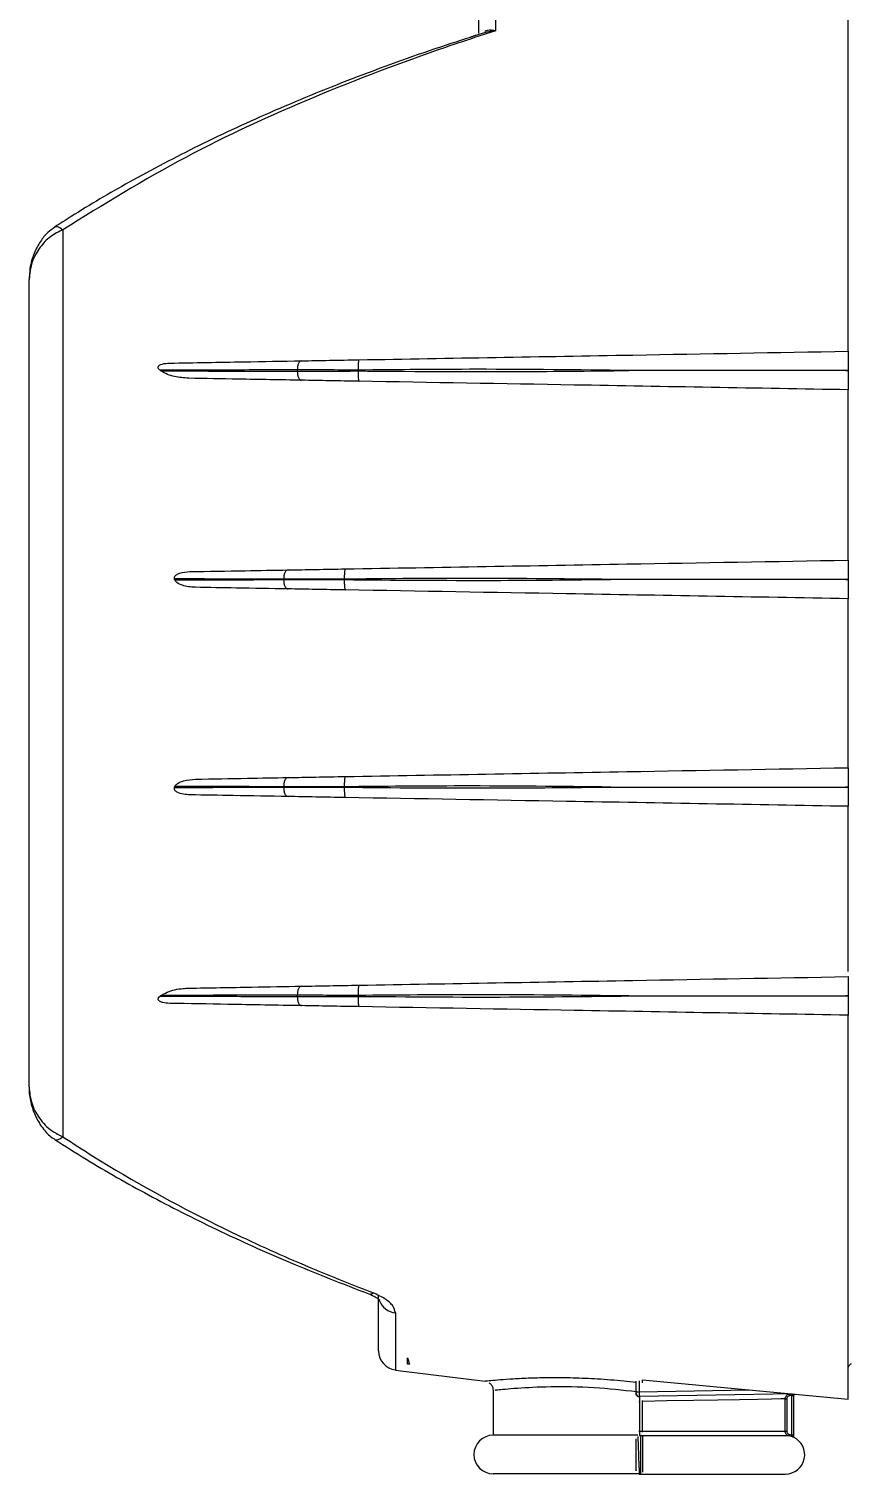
# Model space of a CAD drawing. Extents: x 7 to 135, y 1 to 99.
# Drawn here: x 6.546 to 9.097, y 42.863 to 47.36 of the extents above; entities that cross this region are included whole.
import ezdxf

# ---------------------------------------------------------------- set-up
doc = ezdxf.new("R2010")
doc.units = 0
doc.header["$MEASUREMENT"] = 0
doc.layers.add('OBJECT', color=7, linetype='CONTINUOUS')

msp = doc.modelspace()

# ---------------------------------------------------------------- linework, layer by layer
at = {"layer": 'OBJECT'}
for p, q in [((9.0968, 46.3572), (9.0968, 47.6342)), ((7.9995, 47.4994), (7.9995, 47.3541)), ((7.9468, 47.3468), (7.9468, 47.4399)), ((6.6521, 46.7354), (6.6521, 43.913)), ((6.5468, 44.0681), (6.5468, 46.5802)), ((7.3819, 46.2995), (7.3819, 46.2949)), ((7.571, 46.2986), (7.571, 46.2958)), ((9.0968, 46.2973), (9.0968, 46.2971)), ((9.0968, 45.7072), (9.0968, 46.2372)), ((7.3392, 45.6478), (7.3392, 45.6466)), ((7.5283, 45.6479), (7.5283, 45.6465)), ((9.0968, 45.6473), (9.0968, 45.6471)), ((9.0968, 45.0612), (9.0968, 45.5872)), ((9.0972, 45.5697), (9.0968, 45.5697)), ((9.0968, 45.0903), (9.0972, 45.0902)), ((7.3392, 45.0006), (7.3392, 45.0018)), ((7.5283, 45.0005), (7.5283, 45.0019)), ((9.0968, 45.0011), (9.0968, 45.0013)), ((9.0968, 44.4272), (9.0968, 44.9412)), ((7.3819, 44.3489), (7.3819, 44.3535)), ((7.571, 44.3498), (7.571, 44.3526)), ((9.0968, 44.3511), (9.0968, 44.3513)), ((9.0968, 43.0961), (9.0968, 44.2912)), ((9.0972, 43.4925), (9.0968, 43.4926)), ((9.0972, 43.4859), (9.0968, 43.486)), ((7.6348, 43.2468), (7.6348, 43.4195)), ((9.0968, 43.4209), (9.0972, 43.4209)), ((9.0972, 43.4015), (9.0968, 43.4016)), ((7.6875, 43.3649), (7.6875, 43.1872)), ((9.0968, 43.3), (9.0972, 43.3)), ((9.0972, 43.2859), (9.0968, 43.286)), ((7.7248, 43.2255), (7.7317, 43.2058)), ((7.7248, 43.2058), (7.7248, 43.2255)), ((7.6875, 43.1872), (7.967, 43.1529)), ((7.7317, 43.2058), (7.7248, 43.2058)), ((9.0972, 43.2042), (9.0968, 43.2042)), ((8.4368, 43.1193), (8.4368, 43.1522)), ((8.4461, 43.1533), (8.4461, 43.1193)), ((8.4461, 43.1193), (8.789, 43.1253)), ((8.4568, 43.1569), (9.0968, 43.0961)), ((8.4568, 43.1469), (8.4568, 43.1569)), ((9.0968, 43.1359), (9.0972, 43.1359)), ((7.9918, 43.1239), (7.9918, 42.9842)), ((8.4368, 43.1193), (8.4461, 43.1193)), ((8.4368, 43.1143), (8.4368, 43.1193)), ((8.4449, 43.0893), (8.447, 43.0893)), ((8.9226, 43.1126), (8.4469, 43.1043)), ((8.447, 43.0893), (8.447, 42.9968)), ((8.4568, 42.9938), (8.4568, 43.0925)), ((8.9008, 42.9968), (8.9008, 43.0975)), ((8.9008, 43.0975), (8.9057, 43.0975)), ((8.9057, 43.0975), (8.9057, 42.9968)), ((8.9219, 43.1076), (8.9156, 43.1075)), ((8.9219, 43.1077), (8.9284, 43.1124)), ((8.9219, 43.1076), (8.9219, 43.1077)), ((8.9219, 42.9848), (8.9219, 43.1076)), ((8.9268, 43.1076), (8.9219, 43.1076)), ((8.9317, 43.1128), (8.9268, 43.1078)), ((8.9268, 43.1078), (8.9268, 43.1076)), ((8.9268, 43.1076), (8.9268, 42.9848)), ((8.4449, 42.9968), (8.447, 42.9968)), ((8.447, 42.9968), (8.9008, 42.9968)), ((8.9008, 42.9968), (8.9057, 42.9968)), ((8.4424, 42.9842), (7.9918, 42.9842)), ((8.9129, 42.9821), (8.4468, 42.9821)), ((8.4518, 42.9827), (8.4518, 42.9842)), ((8.4532, 42.9831), (8.4518, 42.9831)), ((8.9237, 42.9788), (8.9129, 42.9821)), ((8.9138, 42.987), (8.9219, 42.9848)), ((8.9268, 42.9848), (8.9219, 42.9848)), ((8.4518, 42.8642), (7.9918, 42.8642)), ((8.4467, 42.8633), (8.9018, 42.8633)), ((8.4518, 42.8642), (8.4518, 42.8656))]:
    msp.add_line(p, q, dxfattribs=at)
at = {"layer": 'OBJECT', "flags": 128}
for points in [[(6.6268, 46.7439), (6.6275, 46.7443), (6.634, 46.7452), (6.6424, 46.7421), (6.6521, 46.7354)], [(6.6269, 43.9044), (6.6275, 43.904), (6.634, 43.9032), (6.6424, 43.9063), (6.6521, 43.913)], [(8.9008, 43.0975), (8.8874, 43.0973), (8.8585, 43.0967), (8.8151, 43.0959), (8.7587, 43.0949), (8.6913, 43.0937), (8.615, 43.0923), (8.5327, 43.0909), (8.4568, 43.0895)]]:
    msp.add_lwpolyline(points, dxfattribs=at)
at = {"layer": 'OBJECT'}
for centre, radius, start, end in [((9.0983, 45.0448), 0.00197, 100.9371, 142.475), ((7.6086, 43.4377), 0.0142, 253.0878, 312.3769), ((7.6928, 43.4236), 0.0589, 198.9204, 264.8317), ((7.6948, 43.2468), 0.06, 180, 263), ((8.4468, 43.1143), 0.01, 180, 271), ((8.9872, 43.11), 0.0716, 177.9997, 182.0003), ((8.9231, 43.179), 0.0713, 269.0274, 272.9743), ((7.9918, 42.9242), 0.06, 90, 270), ((8.9018, 42.9233), 0.06, 270, 65.4051), ((8.9869, 42.9709), 0.0749, 167.5609, 171.3734)]:
    msp.add_arc(centre, radius, start, end, dxfattribs=at)
for centre, major_axis, ratio, start_param, end_param in [((4.4782, 45.3242), (3.0188, 0), 0.564143, 0.607532, 0.60866), ((4.1149, 45.3242), (2.9415, 0), 0.564143, 0.194908, 0.196859), ((4.1149, 45.3242), (2.9415, 0), 0.564143, 6.086326, 6.088277), ((4.4782, 45.3242), (3.0188, 0), 0.564143, 5.674525, 5.675653), ((8.4468, 43.1193), (-0.0002, 0.015), 0.044174, 1.569897, 3.14185)]:
    msp.add_ellipse(centre, major_axis=major_axis, ratio=ratio, start_param=start_param, end_param=end_param, dxfattribs=at)
for points, knots in [([(7.9995, 47.3541), (7.9819, 47.3485), (7.9297, 47.3318), (7.7395, 47.2684), (7.4321, 47.1517), (7.0309, 46.969), (6.7784, 46.8132), (6.6521, 46.7354)], [0, 0, 0, 0, 0.0375041, 0.1114605, 0.4074162, 0.7038077, 1, 1, 1, 1]), ([(7.9995, 47.3541), (7.9993, 47.3541), (7.9876, 47.3537), (7.9763, 47.3507), (7.9652, 47.3478)], [0, 0, 0, 0, 0.0125186, 1, 1, 1, 1]), ([(7.9659, 47.3526), (7.9687, 47.3541), (7.9782, 47.3593), (7.9907, 47.3568), (7.9994, 47.3541), (7.9995, 47.3541)], [0, 0, 0, 0, 0.289325, 0.992095, 1, 1, 1, 1]), ([(7.9652, 47.3481), (7.9251, 47.3354), (7.7919, 47.2931), (7.5732, 47.2146), (7.3161, 47.1103), (7.0792, 47.001), (6.868, 46.8905), (6.7199, 46.8035), (6.6439, 46.7548), (6.6268, 46.7439)], [0, 0, 0, 0, 0.086263, 0.286958, 0.475955, 0.653016, 0.818159, 0.959269, 1, 1, 1, 1]), ([(7.9376, 47.3408), (7.9376, 47.3408), (7.9333, 47.3385), (7.926, 47.3361), (7.9188, 47.3338)], [0, 0, 0, 0, 0.01583, 1, 1, 1, 1]), ([(6.6521, 46.7354), (6.6388, 46.7288), (6.6117, 46.7156), (6.5787, 46.68), (6.5527, 46.6341), (6.5488, 46.5988), (6.5468, 46.5802)], [0, 0, 0, 0, 0.223098, 0.450963, 0.711814, 1, 1, 1, 1]), ([(6.6271, 46.7435), (6.6197, 46.7382), (6.6024, 46.7261), (6.5804, 46.6981), (6.5609, 46.6606), (6.5485, 46.6199), (6.5479, 46.5919), (6.5476, 46.5802)], [0, 0, 0, 0, 0.145355, 0.33772, 0.561668, 0.816209, 1, 1, 1, 1]), ([(6.9548, 46.2979), (6.9534, 46.2992), (6.9511, 46.3012), (6.9491, 46.3046), (6.9486, 46.3075), (6.9493, 46.31), (6.9511, 46.3124), (6.9549, 46.3153), (6.9662, 46.3194), (6.9768, 46.3199), (6.9848, 46.3203)], [0, 0, 0, 0, 0.1133604, 0.1887155, 0.2419934, 0.2956601, 0.3424876, 0.4179572, 0.5604366, 1, 1, 1, 1]), ([(6.9848, 46.3203), (7.0616, 46.3217), (7.1987, 46.324), (7.3353, 46.3264), (7.3954, 46.3275)], [0, 0, 0, 0, 0.5600125, 1, 1, 1, 1]), ([(7.3954, 46.3275), (7.3937, 46.3271), (7.391, 46.3265), (7.3878, 46.323), (7.3856, 46.3193), (7.3839, 46.3149), (7.3823, 46.3084), (7.3821, 46.303), (7.3819, 46.2995)], [0, 0, 0, 0, 0.239577, 0.368437, 0.500001, 0.631562, 0.760422, 1, 1, 1, 1]), ([(7.3954, 46.3275), (7.4239, 46.328), (7.4807, 46.329), (7.5432, 46.3301), (7.5743, 46.3306)], [0, 0, 0, 0, 0.501102, 1, 1, 1, 1]), ([(7.5743, 46.3306), (7.5738, 46.3302), (7.5731, 46.3295), (7.5723, 46.3255), (7.5717, 46.3214), (7.5713, 46.3163), (7.5709, 46.3088), (7.571, 46.3026), (7.571, 46.2986)], [0, 0, 0, 0, 0.239486, 0.36838, 0.499999, 0.63162, 0.760514, 1, 1, 1, 1]), ([(7.5743, 46.3306), (7.8586, 46.3356), (8.3661, 46.3444), (8.8735, 46.3533), (9.0968, 46.3572)], [0, 0, 0, 0, 0.560008, 1, 1, 1, 1]), ([(9.0968, 46.3572), (9.0968, 46.3565), (9.0968, 46.3552), (9.0968, 46.3447), (9.0968, 46.3293), (9.0968, 46.3125), (9.0968, 46.3016), (9.0968, 46.2973)], [0, 0, 0, 0, 0.2172028, 0.4343325, 0.6501658, 0.8643909, 1, 1, 1, 1]), ([(7.3819, 46.2995), (7.3022, 46.2992), (7.1598, 46.2985), (7.0175, 46.2981), (6.9548, 46.2979)], [0, 0, 0, 0, 0.559998, 1, 1, 1, 1]), ([(7.043, 46.273), (7.0285, 46.2743), (7.0061, 46.2763), (6.9768, 46.2845), (6.9635, 46.2924), (6.9568, 46.2963)], [0, 0, 0, 0, 0.472796, 0.731901, 1, 1, 1, 1]), ([(6.9568, 46.2963), (7.0361, 46.296), (7.1778, 46.2954), (7.3196, 46.295), (7.3819, 46.2949)], [0, 0, 0, 0, 0.559998, 1, 1, 1, 1]), ([(7.571, 46.2986), (7.5379, 46.2987), (7.4717, 46.299), (7.4118, 46.2993), (7.3819, 46.2995)], [0, 0, 0, 0, 0.499962, 1, 1, 1, 1]), ([(7.3819, 46.2949), (7.4118, 46.295), (7.4717, 46.2954), (7.5379, 46.2956), (7.571, 46.2958)], [0, 0, 0, 0, 0.5000384, 1, 1, 1, 1]), ([(7.3819, 46.2949), (7.3821, 46.2914), (7.3823, 46.286), (7.3839, 46.2795), (7.3856, 46.275), (7.3878, 46.2714), (7.391, 46.2679), (7.3937, 46.2673), (7.3954, 46.2669)], [0, 0, 0, 0, 0.239575, 0.368438, 0.5, 0.631561, 0.760423, 1, 1, 1, 1]), ([(8.4136, 46.2972), (8.2563, 46.2991), (7.9754, 46.3024), (7.6945, 46.2998), (7.571, 46.2986)], [0, 0, 0, 0, 0.560063, 1, 1, 1, 1]), ([(7.571, 46.2958), (7.7283, 46.2946), (8.0091, 46.2924), (8.29, 46.2957), (8.4136, 46.2972)], [0, 0, 0, 0, 0.559938, 1, 1, 1, 1]), ([(7.571, 46.2958), (7.571, 46.2917), (7.5709, 46.2855), (7.5713, 46.2781), (7.5717, 46.273), (7.5723, 46.2689), (7.5731, 46.2649), (7.5738, 46.2642), (7.5743, 46.2638)], [0, 0, 0, 0, 0.239487, 0.368378, 0.499999, 0.63162, 0.760513, 1, 1, 1, 1]), ([(9.0899, 46.2972), (9.0893, 46.2972), (8.9704, 46.2972), (8.7668, 46.2972), (8.5426, 46.2972), (8.4361, 46.2972), (8.4142, 46.2972), (8.4136, 46.2972)], [0, 0, 0, 0, 0.002464, 0.527441, 0.903159, 0.997088, 1, 1, 1, 1]), ([(9.0968, 46.2973), (9.0955, 46.2973), (9.0932, 46.2972), (9.0909, 46.2972), (9.0899, 46.2972)], [0, 0, 0, 0, 0.559999, 1, 1, 1, 1]), ([(9.0899, 46.2972), (9.0911, 46.2972), (9.0934, 46.2971), (9.0958, 46.2971), (9.0968, 46.2971)], [0, 0, 0, 0, 0.5600014, 1, 1, 1, 1]), ([(9.0968, 46.2971), (9.0968, 46.2912), (9.0968, 46.2786), (9.0968, 46.261), (9.0968, 46.2469), (9.0968, 46.2386), (9.0968, 46.2376), (9.0968, 46.2372)], [0, 0, 0, 0, 0.18768, 0.400356, 0.613501, 0.82795, 1, 1, 1, 1]), ([(7.3954, 46.2669), (7.3297, 46.268), (7.2124, 46.2701), (7.0948, 46.2721), (7.043, 46.273)], [0, 0, 0, 0, 0.55999, 1, 1, 1, 1]), ([(7.5743, 46.2638), (7.5432, 46.2643), (7.4807, 46.2654), (7.4239, 46.2664), (7.3954, 46.2669)], [0, 0, 0, 0, 0.498898, 1, 1, 1, 1]), ([(9.0968, 46.2372), (8.8125, 46.2421), (8.305, 46.251), (7.7976, 46.2599), (7.5743, 46.2638)], [0, 0, 0, 0, 0.560011, 1, 1, 1, 1]), ([(7.5316, 45.6799), (7.8238, 45.685), (8.3456, 45.6941), (8.8673, 45.7032), (9.0968, 45.7072)], [0, 0, 0, 0, 0.560008, 1, 1, 1, 1]), ([(9.0968, 45.7072), (9.0968, 45.7065), (9.0968, 45.7052), (9.0968, 45.6947), (9.0968, 45.6793), (9.0968, 45.6625), (9.0968, 45.6516), (9.0968, 45.6473)], [0, 0, 0, 0, 0.2172039, 0.434334, 0.6501679, 0.8643911, 1, 1, 1, 1]), ([(6.9996, 45.6488), (6.9994, 45.6497), (6.9989, 45.6517), (6.9995, 45.655), (7.0017, 45.6587), (7.0071, 45.6632), (7.0224, 45.6698), (7.037, 45.6707), (7.0478, 45.6714)], [0, 0, 0, 0, 0.052381, 0.104941, 0.166385, 0.263156, 0.457427, 1, 1, 1, 1]), ([(7.3392, 45.6478), (7.2758, 45.648), (7.1626, 45.6484), (7.0494, 45.6486), (6.9996, 45.6488)], [0, 0, 0, 0, 0.5600036, 1, 1, 1, 1]), ([(7.0008, 45.6456), (7.0639, 45.6458), (7.1768, 45.6463), (7.2896, 45.6465), (7.3392, 45.6466)], [0, 0, 0, 0, 0.560005, 1, 1, 1, 1]), ([(7.065, 45.6226), (7.0577, 45.6231), (7.044, 45.6238), (7.0244, 45.6285), (7.0106, 45.6345), (7.003, 45.6411), (7.0014, 45.6443), (7.0008, 45.6456)], [0, 0, 0, 0, 0.307716, 0.577846, 0.849686, 0.938705, 1, 1, 1, 1]), ([(7.0478, 45.6714), (7.105, 45.6724), (7.2071, 45.6742), (7.3086, 45.676), (7.3532, 45.6767)], [0, 0, 0, 0, 0.560034, 1, 1, 1, 1]), ([(7.3532, 45.6767), (7.3514, 45.6763), (7.3486, 45.6757), (7.3453, 45.6721), (7.3431, 45.6683), (7.3413, 45.6637), (7.3396, 45.657), (7.3394, 45.6514), (7.3392, 45.6478)], [0, 0, 0, 0, 0.239578, 0.368438, 0.5, 0.631563, 0.760422, 1, 1, 1, 1]), ([(7.5283, 45.6479), (7.4952, 45.6478), (7.429, 45.6477), (7.3691, 45.6477), (7.3392, 45.6478)], [0, 0, 0, 0, 0.499957, 1, 1, 1, 1]), ([(7.3392, 45.6466), (7.3691, 45.6466), (7.429, 45.6466), (7.4952, 45.6465), (7.5283, 45.6465)], [0, 0, 0, 0, 0.500043, 1, 1, 1, 1]), ([(7.3392, 45.6466), (7.3394, 45.643), (7.3396, 45.6374), (7.3413, 45.6307), (7.3431, 45.626), (7.3453, 45.6223), (7.3486, 45.6187), (7.3514, 45.618), (7.3532, 45.6176)], [0, 0, 0, 0, 0.239576, 0.368438, 0.5, 0.631562, 0.760422, 1, 1, 1, 1]), ([(7.3532, 45.6767), (7.3816, 45.6772), (7.4382, 45.6782), (7.5005, 45.6793), (7.5316, 45.6799)], [0, 0, 0, 0, 0.500727, 1, 1, 1, 1]), ([(7.5316, 45.6799), (7.5312, 45.6794), (7.5304, 45.6788), (7.5296, 45.6748), (7.529, 45.6706), (7.5286, 45.6655), (7.5282, 45.6581), (7.5283, 45.6519), (7.5283, 45.6479)], [0, 0, 0, 0, 0.239487, 0.36838, 0.500001, 0.631622, 0.760516, 1, 1, 1, 1]), ([(8.3576, 45.6472), (8.2028, 45.6489), (7.9263, 45.6519), (7.6499, 45.6491), (7.5283, 45.6479)], [0, 0, 0, 0, 0.560059, 1, 1, 1, 1]), ([(7.5283, 45.6465), (7.6831, 45.6452), (7.9595, 45.6429), (8.236, 45.6459), (8.3576, 45.6472)], [0, 0, 0, 0, 0.559941, 1, 1, 1, 1]), ([(7.5283, 45.6465), (7.5283, 45.6425), (7.5282, 45.6363), (7.5286, 45.6289), (7.529, 45.6237), (7.5296, 45.6196), (7.5304, 45.6156), (7.5312, 45.6149), (7.5316, 45.6145)], [0, 0, 0, 0, 0.239485, 0.368379, 0.5, 0.63162, 0.760514, 1, 1, 1, 1]), ([(9.0899, 45.6472), (9.0893, 45.6472), (8.9518, 45.6472), (8.7295, 45.6472), (8.4867, 45.6472), (8.3801, 45.6472), (8.3583, 45.6472), (8.3576, 45.6472)], [0, 0, 0, 0, 0.002274, 0.563506, 0.91051, 0.997261, 1, 1, 1, 1]), ([(9.0968, 45.6473), (9.0955, 45.6473), (9.0932, 45.6472), (9.0909, 45.6472), (9.0899, 45.6472)], [0, 0, 0, 0, 0.56, 1, 1, 1, 1]), ([(9.0899, 45.6472), (9.0911, 45.6472), (9.0935, 45.6471), (9.0958, 45.6471), (9.0968, 45.6471)], [0, 0, 0, 0, 0.560003, 1, 1, 1, 1]), ([(9.0968, 45.6471), (9.0968, 45.6412), (9.0968, 45.6286), (9.0968, 45.611), (9.0968, 45.5969), (9.0968, 45.5886), (9.0968, 45.5876), (9.0968, 45.5872)], [0, 0, 0, 0, 0.187683, 0.40036, 0.613504, 0.827952, 1, 1, 1, 1]), ([(7.3532, 45.6176), (7.2995, 45.6186), (7.2036, 45.6202), (7.1073, 45.6219), (7.065, 45.6226)], [0, 0, 0, 0, 0.559976, 1, 1, 1, 1]), ([(7.5316, 45.6145), (7.5005, 45.615), (7.4382, 45.6161), (7.3816, 45.6171), (7.3532, 45.6176)], [0, 0, 0, 0, 0.499273, 1, 1, 1, 1]), ([(9.0968, 45.5872), (8.8046, 45.5923), (8.2827, 45.6014), (7.7611, 45.6105), (7.5316, 45.6145)], [0, 0, 0, 0, 0.56001, 1, 1, 1, 1]), ([(7.5316, 45.0339), (7.8238, 45.039), (8.3456, 45.0481), (8.8673, 45.0572), (9.0968, 45.0612)], [0, 0, 0, 0, 0.5600081, 1, 1, 1, 1]), ([(9.0968, 45.0612), (9.0968, 45.0607), (9.0968, 45.0596), (9.0968, 45.0504), (9.0968, 45.0357), (9.0968, 45.0184), (9.0968, 45.0065), (9.0968, 45.0013)], [0, 0, 0, 0, 0.1876, 0.404762, 0.620774, 0.835176, 1, 1, 1, 1]), ([(7.0008, 45.0028), (7.0016, 45.0043), (7.0037, 45.0084), (7.0128, 45.015), (7.0332, 45.0233), (7.0523, 45.0247), (7.065, 45.0257)], [0, 0, 0, 0, 0.072967, 0.194337, 0.4687, 1, 1, 1, 1]), ([(7.065, 45.0257), (7.1189, 45.0267), (7.2153, 45.0283), (7.3111, 45.03), (7.3532, 45.0307)], [0, 0, 0, 0, 0.560039, 1, 1, 1, 1]), ([(7.3532, 45.0307), (7.3514, 45.0303), (7.3486, 45.0297), (7.3453, 45.0261), (7.3431, 45.0223), (7.3413, 45.0177), (7.3396, 45.011), (7.3394, 45.0054), (7.3392, 45.0018)], [0, 0, 0, 0, 0.239577, 0.368438, 0.5, 0.631562, 0.760423, 1, 1, 1, 1]), ([(7.3532, 45.0307), (7.3816, 45.0312), (7.4382, 45.0322), (7.5005, 45.0333), (7.5316, 45.0339)], [0, 0, 0, 0, 0.500727, 1, 1, 1, 1]), ([(7.5316, 45.0339), (7.5312, 45.0334), (7.5304, 45.0328), (7.5296, 45.0288), (7.529, 45.0246), (7.5286, 45.0195), (7.5282, 45.0121), (7.5283, 45.0059), (7.5283, 45.0019)], [0, 0, 0, 0, 0.239486, 0.36838, 0.5, 0.63162, 0.760514, 1, 1, 1, 1]), ([(7.0478, 44.9769), (7.041, 44.9773), (7.0273, 44.9781), (7.0121, 44.9823), (7.0037, 44.9879), (7.0007, 44.991), (6.9992, 44.9945), (6.999, 44.9973), (6.9994, 44.999), (6.9996, 44.9996)], [0, 0, 0, 0, 0.347786, 0.6981215, 0.7779648, 0.8583406, 0.9117405, 0.9654365, 1, 1, 1, 1]), ([(6.9996, 44.9996), (7.063, 45), (7.1762, 45.0006), (7.2894, 45.0006), (7.3392, 45.0006)], [0, 0, 0, 0, 0.560013, 1, 1, 1, 1]), ([(7.3392, 45.0018), (7.276, 45.0021), (7.1632, 45.0028), (7.0504, 45.0028), (7.0008, 45.0028)], [0, 0, 0, 0, 0.560015, 1, 1, 1, 1]), ([(7.3532, 44.9716), (7.2963, 44.9726), (7.1947, 44.9744), (7.0927, 44.9762), (7.0478, 44.9769)], [0, 0, 0, 0, 0.55998, 1, 1, 1, 1]), ([(7.5283, 45.0019), (7.4952, 45.0018), (7.429, 45.0017), (7.3691, 45.0017), (7.3392, 45.0018)], [0, 0, 0, 0, 0.499957, 1, 1, 1, 1]), ([(7.3392, 45.0006), (7.3691, 45.0006), (7.429, 45.0006), (7.4952, 45.0005), (7.5283, 45.0005)], [0, 0, 0, 0, 0.500043, 1, 1, 1, 1]), ([(7.3392, 45.0006), (7.3394, 44.997), (7.3396, 44.9914), (7.3413, 44.9847), (7.3431, 44.98), (7.3453, 44.9763), (7.3486, 44.9727), (7.3514, 44.972), (7.3532, 44.9716)], [0, 0, 0, 0, 0.239577, 0.368438, 0.5, 0.631562, 0.760423, 1, 1, 1, 1]), ([(7.5316, 44.9685), (7.5005, 44.969), (7.4382, 44.9701), (7.3816, 44.9711), (7.3532, 44.9716)], [0, 0, 0, 0, 0.499273, 1, 1, 1, 1]), ([(8.3576, 45.0012), (8.2028, 45.0029), (7.9263, 45.0059), (7.6499, 45.0031), (7.5283, 45.0019)], [0, 0, 0, 0, 0.560059, 1, 1, 1, 1]), ([(7.5283, 45.0005), (7.6831, 44.9992), (7.9595, 44.9969), (8.236, 44.9999), (8.3576, 45.0012)], [0, 0, 0, 0, 0.559941, 1, 1, 1, 1]), ([(7.5283, 45.0005), (7.5283, 44.9965), (7.5282, 44.9903), (7.5286, 44.9829), (7.529, 44.9777), (7.5296, 44.9736), (7.5304, 44.9696), (7.5312, 44.9689), (7.5316, 44.9685)], [0, 0, 0, 0, 0.239486, 0.36838, 0.5, 0.63162, 0.760514, 1, 1, 1, 1]), ([(8.3576, 45.0012), (8.3583, 45.0012), (8.4959, 45.0012), (8.7183, 45.0012), (8.9611, 45.0012), (9.0676, 45.0012), (9.0893, 45.0012), (9.0899, 45.0012)], [0, 0, 0, 0, 0.002739, 0.563972, 0.910975, 0.997726, 1, 1, 1, 1]), ([(9.0968, 45.0013), (9.0955, 45.0013), (9.0932, 45.0012), (9.0909, 45.0012), (9.0899, 45.0012)], [0, 0, 0, 0, 0.56, 1, 1, 1, 1]), ([(9.0899, 45.0012), (9.0911, 45.0012), (9.0935, 45.0011), (9.0958, 45.0011), (9.0968, 45.0011)], [0, 0, 0, 0, 0.5600029, 1, 1, 1, 1]), ([(9.0968, 45.0011), (9.0968, 44.9944), (9.0968, 44.981), (9.0968, 44.9631), (9.0968, 44.9496), (9.0968, 44.9423), (9.0968, 44.9415), (9.0968, 44.9412)], [0, 0, 0, 0, 0.212706, 0.425419, 0.638708, 0.85337, 1, 1, 1, 1]), ([(9.0968, 44.9412), (8.8046, 44.9463), (8.2827, 44.9554), (7.7611, 44.9645), (7.5316, 44.9685)], [0, 0, 0, 0, 0.56001, 1, 1, 1, 1]), ([(7.3954, 44.3815), (7.4239, 44.382), (7.4807, 44.383), (7.5432, 44.3841), (7.5743, 44.3846)], [0, 0, 0, 0, 0.501102, 1, 1, 1, 1]), ([(7.5743, 44.3846), (7.5738, 44.3842), (7.5731, 44.3835), (7.5723, 44.3795), (7.5717, 44.3754), (7.5713, 44.3703), (7.5709, 44.3628), (7.571, 44.3566), (7.571, 44.3526)], [0, 0, 0, 0, 0.239487, 0.36838, 0.5, 0.63162, 0.760514, 1, 1, 1, 1]), ([(7.5743, 44.3846), (7.8586, 44.3896), (8.3661, 44.3984), (8.8735, 44.4073), (9.0968, 44.4112)], [0, 0, 0, 0, 0.560008, 1, 1, 1, 1]), ([(9.0968, 44.4112), (9.0968, 44.4107), (9.0968, 44.4096), (9.0968, 44.4004), (9.0968, 44.3857), (9.0968, 44.3684), (9.0968, 44.3565), (9.0968, 44.3513)], [0, 0, 0, 0, 0.187598, 0.404758, 0.62077, 0.835172, 1, 1, 1, 1]), ([(6.9848, 44.328), (6.9775, 44.3284), (6.9672, 44.3289), (6.9561, 44.3325), (6.9517, 44.3354), (6.9496, 44.3377), (6.9487, 44.3402), (6.9488, 44.3428), (6.9505, 44.3466), (6.9531, 44.3489), (6.9548, 44.3504)], [0, 0, 0, 0, 0.401431, 0.57019, 0.633488, 0.697361, 0.744464, 0.791505, 0.861691, 1, 1, 1, 1]), ([(6.9548, 44.3504), (7.0345, 44.3504), (7.1769, 44.3502), (7.3193, 44.3493), (7.3819, 44.3489)], [0, 0, 0, 0, 0.560009, 1, 1, 1, 1]), ([(6.9568, 44.352), (6.9633, 44.3558), (6.9839, 44.3679), (7.0147, 44.3739), (7.0375, 44.375), (7.043, 44.3753)], [0, 0, 0, 0, 0.2595991, 0.8195303, 1, 1, 1, 1]), ([(7.3819, 44.3535), (7.3026, 44.3535), (7.1608, 44.3535), (7.0191, 44.3525), (6.9568, 44.352)], [0, 0, 0, 0, 0.560012, 1, 1, 1, 1]), ([(7.043, 44.3753), (7.1089, 44.3765), (7.2267, 44.3785), (7.3439, 44.3806), (7.3954, 44.3815)], [0, 0, 0, 0, 0.560018, 1, 1, 1, 1]), ([(7.3954, 44.3815), (7.3937, 44.3811), (7.391, 44.3805), (7.3878, 44.377), (7.3856, 44.3733), (7.3839, 44.3689), (7.3823, 44.3624), (7.3821, 44.357), (7.3819, 44.3535)], [0, 0, 0, 0, 0.239577, 0.368438, 0.5, 0.631563, 0.760423, 1, 1, 1, 1]), ([(7.571, 44.3526), (7.5379, 44.3527), (7.4717, 44.353), (7.4118, 44.3533), (7.3819, 44.3535)], [0, 0, 0, 0, 0.499962, 1, 1, 1, 1]), ([(7.3819, 44.3489), (7.4118, 44.349), (7.4717, 44.3494), (7.5379, 44.3496), (7.571, 44.3498)], [0, 0, 0, 0, 0.500038, 1, 1, 1, 1]), ([(7.3819, 44.3489), (7.3821, 44.3454), (7.3823, 44.34), (7.3839, 44.3335), (7.3856, 44.329), (7.3878, 44.3254), (7.391, 44.3219), (7.3937, 44.3213), (7.3954, 44.3209)], [0, 0, 0, 0, 0.239577, 0.368437, 0.5, 0.631562, 0.760423, 1, 1, 1, 1]), ([(8.4136, 44.3512), (8.2563, 44.3531), (7.9754, 44.3564), (7.6945, 44.3538), (7.571, 44.3526)], [0, 0, 0, 0, 0.560063, 1, 1, 1, 1]), ([(7.571, 44.3498), (7.7283, 44.3486), (8.0091, 44.3464), (8.29, 44.3497), (8.4136, 44.3512)], [0, 0, 0, 0, 0.559938, 1, 1, 1, 1]), ([(7.571, 44.3498), (7.571, 44.3457), (7.5709, 44.3395), (7.5713, 44.3321), (7.5717, 44.327), (7.5723, 44.3229), (7.5731, 44.3189), (7.5738, 44.3182), (7.5743, 44.3178)], [0, 0, 0, 0, 0.2394861, 0.3683795, 0.5, 0.6316204, 0.7605134, 1, 1, 1, 1]), ([(8.4136, 44.3512), (8.4142, 44.3512), (8.5332, 44.3512), (8.7369, 44.3512), (8.9611, 44.3512), (9.0676, 44.3512), (9.0893, 44.3512), (9.0899, 44.3512)], [0, 0, 0, 0, 0.002912, 0.527889, 0.903606, 0.997536, 1, 1, 1, 1]), ([(9.0968, 44.3513), (9.0955, 44.3513), (9.0932, 44.3512), (9.0909, 44.3512), (9.0899, 44.3512)], [0, 0, 0, 0, 0.5599985, 1, 1, 1, 1]), ([(9.0899, 44.3512), (9.0911, 44.3512), (9.0934, 44.3511), (9.0958, 44.3511), (9.0968, 44.3511)], [0, 0, 0, 0, 0.560002, 1, 1, 1, 1]), ([(9.0968, 44.3511), (9.0968, 44.3444), (9.0968, 44.331), (9.0968, 44.3131), (9.0968, 44.2996), (9.0968, 44.2923), (9.0968, 44.2915), (9.0968, 44.2912)], [0, 0, 0, 0, 0.2127065, 0.4254193, 0.6387089, 0.8533709, 1, 1, 1, 1]), ([(7.3954, 44.3209), (7.3188, 44.3222), (7.1821, 44.3246), (7.0451, 44.327), (6.9848, 44.328)], [0, 0, 0, 0, 0.559994, 1, 1, 1, 1]), ([(7.5743, 44.3178), (7.5432, 44.3183), (7.4807, 44.3194), (7.4239, 44.3204), (7.3954, 44.3209)], [0, 0, 0, 0, 0.498898, 1, 1, 1, 1]), ([(9.0968, 44.2912), (8.8125, 44.2961), (8.305, 44.305), (7.7976, 44.3139), (7.5743, 44.3178)], [0, 0, 0, 0, 0.560011, 1, 1, 1, 1]), ([(6.547, 44.0678), (6.5469, 44.0665), (6.5461, 44.0506), (6.5516, 44.0184), (6.5659, 43.9748), (6.5894, 43.938), (6.6103, 43.9143), (6.6244, 43.9068), (6.6274, 43.9052)], [0, 0, 0, 0, 0.021412, 0.250275, 0.506438, 0.742834, 0.946673, 1, 1, 1, 1]), ([(6.5468, 44.0681), (6.5485, 44.0513), (6.5519, 44.0174), (6.5775, 43.9691), (6.6122, 43.932), (6.6406, 43.9185), (6.6521, 43.913)], [0, 0, 0, 0, 0.2613215, 0.5279036, 0.8083265, 1, 1, 1, 1]), ([(6.6268, 43.9044), (6.6592, 43.8839), (6.7547, 43.8233), (6.9216, 43.7286), (7.1336, 43.6213), (7.3624, 43.518), (7.5225, 43.4559), (7.6044, 43.4241)], [0, 0, 0, 0, 0.104369, 0.308336, 0.524932, 0.756859, 1, 1, 1, 1]), ([(6.6521, 43.913), (6.6832, 43.8927), (6.8387, 43.7915), (7.0791, 43.6609), (7.3725, 43.5245), (7.5362, 43.4596), (7.6182, 43.4272)], [0, 0, 0, 0, 0.1017702, 0.5092943, 0.7544094, 1, 1, 1, 1]), ([(7.6044, 43.424), (7.6046, 43.424), (7.6128, 43.4212), (7.6252, 43.4148), (7.637, 43.4063), (7.6381, 43.4048), (7.6386, 43.4042)], [0, 0, 0, 0, 0.00896, 0.364893, 0.713898, 1, 1, 1, 1]), ([(7.6875, 43.3649), (7.6857, 43.3721), (7.6822, 43.3864), (7.6575, 43.4092), (7.631, 43.4213), (7.6182, 43.4272)], [0, 0, 0, 0, 0.339404, 0.678713, 1, 1, 1, 1]), ([(9.0968, 43.192), (9.0969, 43.1937), (9.0973, 43.1971), (9.0998, 43.2017), (9.1033, 43.2052), (9.1062, 43.2064), (9.1074, 43.207)], [0, 0, 0, 0, 0.26072, 0.521083, 0.790353, 1, 1, 1, 1]), ([(7.967, 43.1532), (7.967, 43.1532), (7.967, 43.1533), (7.9828, 43.1548), (8.0114, 43.1573), (8.0531, 43.1602), (8.1057, 43.1628), (8.1687, 43.1642), (8.2395, 43.1636), (8.317, 43.1603), (8.3836, 43.1552), (8.424, 43.1506), (8.4368, 43.1491)], [0, 0, 0, 0, 0.074727, 0.1812, 0.290731, 0.397809, 0.507913, 0.616367, 0.727946, 0.83668, 0.948573, 1, 1, 1, 1]), ([(7.9794, 43.1473), (7.9815, 43.1456), (7.9863, 43.1418), (7.9909, 43.1331), (7.9914, 43.1264), (7.9916, 43.1231)], [0, 0, 0, 0, 0.2813855, 0.6529255, 1, 1, 1, 1]), ([(8.4393, 43.119), (8.3943, 43.124), (8.2985, 43.1345), (8.1662, 43.1355), (8.0613, 43.1303), (7.999, 43.1241), (7.9976, 43.124), (7.9971, 43.1239)], [0, 0, 0, 0, 0.190419, 0.405974, 0.621885, 0.841248, 1, 1, 1, 1]), ([(8.4368, 43.1089), (8.4368, 43.1105), (8.4368, 43.1136), (8.4368, 43.1141), (8.4368, 43.1143)], [0, 0, 0, 0, 0.49363, 1, 1, 1, 1]), ([(8.4469, 43.1043), (8.447, 43.1041), (8.447, 43.1038), (8.4471, 43.1012), (8.4471, 43.0974), (8.447, 43.0932), (8.447, 43.0904), (8.447, 43.0893)], [0, 0, 0, 0, 0.2147763, 0.429516, 0.6441685, 0.8588047, 1, 1, 1, 1]), ([(8.9008, 43.0975), (8.9009, 43.0985), (8.9011, 43.1012), (8.9027, 43.1053), (8.9061, 43.1092), (8.9103, 43.1117), (8.9136, 43.1124), (8.9153, 43.1125), (8.9156, 43.1125)], [0, 0, 0, 0, 0.129473, 0.346513, 0.5641, 0.781862, 0.960743, 1, 1, 1, 1]), ([(8.9156, 43.1075), (8.9145, 43.1074), (8.9122, 43.1071), (8.9092, 43.1053), (8.907, 43.1027), (8.9059, 43.1), (8.9058, 43.0982), (8.9057, 43.0975)], [0, 0, 0, 0, 0.2179555, 0.4359176, 0.6535803, 0.8705819, 1, 1, 1, 1]), ([(8.447, 42.9968), (8.447, 42.9956), (8.447, 42.9927), (8.447, 42.989), (8.4469, 42.9857), (8.4469, 42.9845), (8.4469, 42.9838)], [0, 0, 0, 0, 0.228455, 0.544314, 0.74193, 1, 1, 1, 1]), ([(8.9129, 42.9821), (8.9112, 42.9826), (8.908, 42.9836), (8.9041, 42.987), (8.9014, 42.9915), (8.901, 42.995), (8.9008, 42.9968)], [0, 0, 0, 0, 0.246948, 0.494037, 0.740783, 1, 1, 1, 1]), ([(8.9057, 42.9968), (8.9059, 42.9956), (8.9061, 42.9933), (8.9079, 42.9903), (8.9105, 42.988), (8.9127, 42.9873), (8.9138, 42.987)], [0, 0, 0, 0, 0.25903, 0.5057, 0.752855, 1, 1, 1, 1]), ([(8.4368, 42.8744), (8.4368, 42.8737), (8.4368, 42.8727), (8.4368, 42.8769), (8.4368, 42.882), (8.4368, 42.8888), (8.4368, 42.8974), (8.4368, 42.9071), (8.4368, 42.9178), (8.4368, 42.9289), (8.4368, 42.9399), (8.4368, 42.9504), (8.4368, 42.9598), (8.4368, 42.9677), (8.4368, 42.9713), (8.4368, 42.9731)], [0, 0, 0, 0, 0.137142, 0.206468, 0.276015, 0.346235, 0.416787, 0.488169, 0.559972, 0.632624, 0.705732, 0.779587, 0.853885, 0.928714, 1, 1, 1, 1]), ([(8.4419, 42.9807), (8.4419, 42.9803), (8.442, 42.9787), (8.4422, 42.9744), (8.4425, 42.9669), (8.4429, 42.957), (8.4433, 42.945), (8.4437, 42.9338), (8.4441, 42.9255), (8.4442, 42.9213), (8.4443, 42.9192), (8.4443, 42.9181), (8.4444, 42.9176), (8.4444, 42.9173), (8.4444, 42.9172), (8.4444, 42.9171), (8.4444, 42.9171), (8.4444, 42.917), (8.4444, 42.917), (8.4444, 42.917), (8.4444, 42.917), (8.4444, 42.917), (8.4444, 42.917), (8.4447, 42.9153), (8.4444, 42.9103), (8.4452, 42.9005), (8.4455, 42.8871), (8.4461, 42.875), (8.4464, 42.8674), (8.4467, 42.8632), (8.4467, 42.864), (8.4467, 42.8643)], [0, 0, 0, 0, 0.023602, 0.091195, 0.162021, 0.236084, 0.313383, 0.39392, 0.435477, 0.45657, 0.467194, 0.472526, 0.475197, 0.476533, 0.477202, 0.477536, 0.477703, 0.477786, 0.477829, 0.477849, 0.47786, 0.477865, 0.477868, 0.477871, 0.507917, 0.566233, 0.652719, 0.767228, 0.854048, 0.931275, 1, 1, 1, 1]), ([(8.4518, 42.8656), (8.4518, 42.8668), (8.4517, 42.8692), (8.4517, 42.8757), (8.4517, 42.8862), (8.4517, 42.9025), (8.4517, 42.9242), (8.4517, 42.9458), (8.4517, 42.9621), (8.4517, 42.9727), (8.4517, 42.9792), (8.4518, 42.9815), (8.4518, 42.9827)], [0, 0, 0, 0, 0.079118, 0.155729, 0.229834, 0.369887, 0.500031, 0.630074, 0.770094, 0.844206, 0.920842, 1, 1, 1, 1]), ([(8.4518, 42.9842), (8.4524, 42.9841), (8.4537, 42.984), (8.4554, 42.9828), (8.4566, 42.9812), (8.4567, 42.9798), (8.4568, 42.9792)], [0, 0, 0, 0, 0.2498916, 0.4997761, 0.7498788, 1, 1, 1, 1]), ([(8.4568, 42.9792), (8.4568, 42.9783), (8.4568, 42.9767), (8.4568, 42.964), (8.4568, 42.9458), (8.4568, 42.9242), (8.4568, 42.9026), (8.4568, 42.8844), (8.4568, 42.8717), (8.4568, 42.87), (8.4568, 42.8692)], [0, 0, 0, 0, 0.125015, 0.250017, 0.375005, 0.499987, 0.624971, 0.749964, 0.874972, 1, 1, 1, 1]), ([(8.9237, 42.9788), (8.9237, 42.9788), (8.9237, 42.9789), (8.9236, 42.9792), (8.9234, 42.9798), (8.923, 42.9809), (8.9224, 42.9827), (8.9221, 42.9841), (8.9219, 42.9848)], [0, 0, 0, 0, 0.075034, 0.237052, 0.277268, 0.506007, 0.751582, 1, 1, 1, 1]), ([(8.9268, 42.9776), (8.9267, 42.9776), (8.9266, 42.9777), (8.9254, 42.9781), (8.9243, 42.9786), (8.9237, 42.9788), (8.9237, 42.9788)], [0, 0, 0, 0, 0.311286, 0.66544, 0.988607, 1, 1, 1, 1]), ([(8.9268, 42.9848), (8.9268, 42.9835), (8.9268, 42.9809), (8.9268, 42.9787), (8.9268, 42.9776)], [0, 0, 0, 0, 0.480684, 1, 1, 1, 1])]:
    msp.add_open_spline(points, degree=3, knots=knots, dxfattribs=at)

doc.saveas('drawing.dxf')
